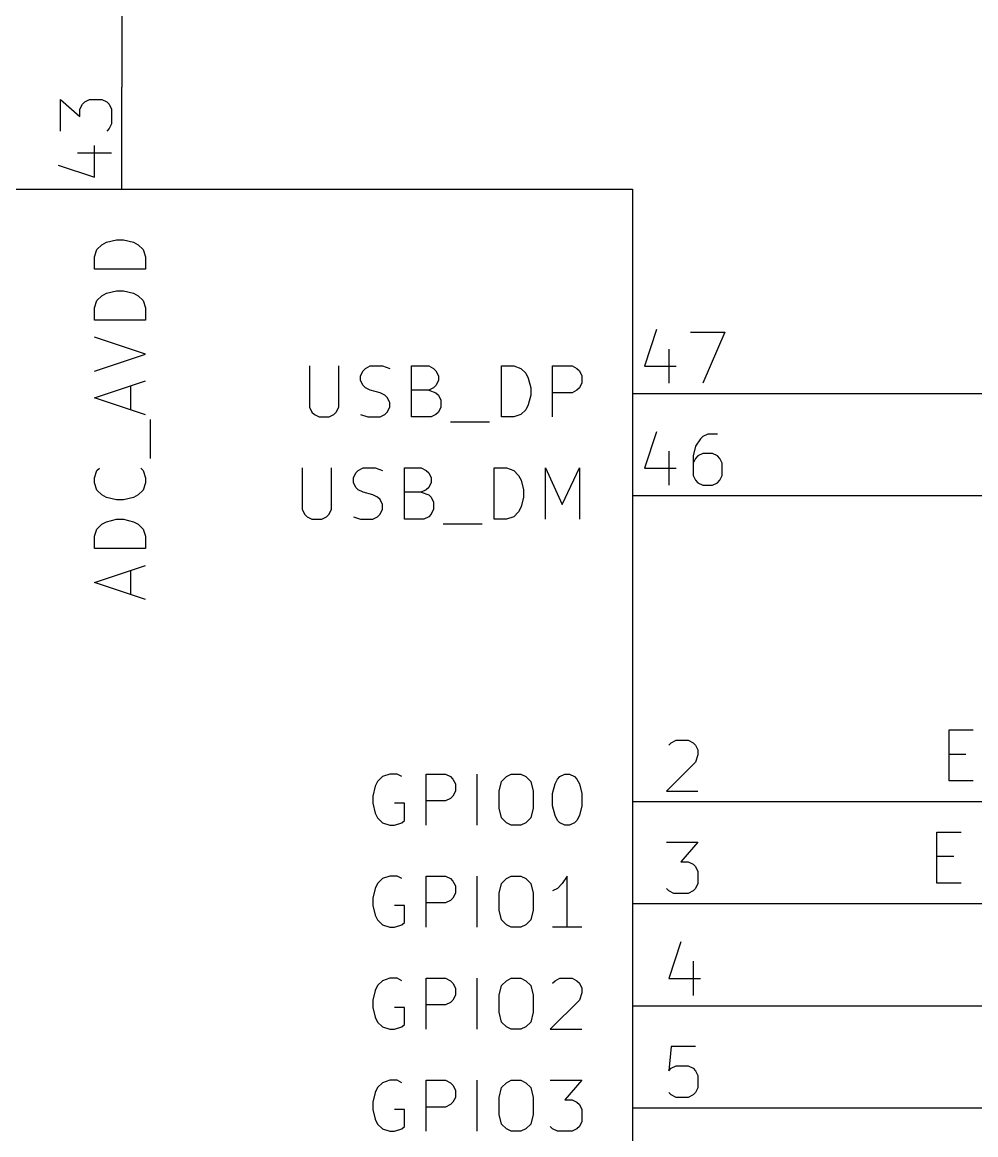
# Model space of a CAD drawing. Extents: x 0.4 to 11.3, y -7.9 to -0.4.
# Drawn here: x 8.302 to 9.236, y -3.126 to -2.036 of the extents above; entities that cross this region are included whole.
import ezdxf

# ---------------------------------------------------------------- set-up
doc = ezdxf.new("R2010")
doc.units = 0
doc.header["$MEASUREMENT"] = 0
for name, color, linetype in [('CYAN2', 4, 'CONTINUOUS'), ('GRAY1', 251, 'CONTINUOUS'), ('GREEN3', 91, 'CONTINUOUS'), ('LYELLOW', 51, 'CONTINUOUS'), ('RED2', 1, 'CONTINUOUS'), ('RED3', 11, 'CONTINUOUS')]:
    doc.layers.add(name, color=color, linetype=linetype)

msp = doc.modelspace()

# ---------------------------------------------------------------- linework, layer by layer
at = {"layer": 'CYAN2', "linetype": 'CONTINUOUS'}
for p, q in [((8.3755, -2.259), (8.3803, -2.2543)), ((8.3755, -2.259), (8.3803, -2.2543)), ((8.3803, -2.2543), (8.385, -2.2519)), ((8.3803, -2.2543), (8.385, -2.2519)), ((8.385, -2.2519), (8.3946, -2.2495)), ((8.385, -2.2519), (8.3946, -2.2495)), ((8.3946, -2.2495), (8.4017, -2.2495)), ((8.3946, -2.2495), (8.4017, -2.2495)), ((8.4017, -2.2495), (8.4112, -2.2519)), ((8.4017, -2.2495), (8.4112, -2.2519)), ((8.4112, -2.2519), (8.416, -2.2543)), ((8.4112, -2.2519), (8.416, -2.2543)), ((8.416, -2.2543), (8.4208, -2.259)), ((8.416, -2.2543), (8.4208, -2.259)), ((8.3731, -2.2662), (8.3755, -2.259)), ((8.3731, -2.2662), (8.3755, -2.259)), ((8.3731, -2.2781), (8.3731, -2.2662)), ((8.3731, -2.2781), (8.3731, -2.2662)), ((8.4208, -2.259), (8.4231, -2.2662)), ((8.4208, -2.259), (8.4231, -2.2662)), ((8.4231, -2.2662), (8.4231, -2.2781)), ((8.4231, -2.2662), (8.4231, -2.2781)), ((8.4231, -2.2781), (8.3731, -2.2781)), ((8.4231, -2.2781), (8.3731, -2.2781)), ((8.385, -2.3019), (8.3946, -2.2995)), ((8.385, -2.3019), (8.3946, -2.2995)), ((8.3946, -2.2995), (8.4017, -2.2995)), ((8.3946, -2.2995), (8.4017, -2.2995)), ((8.4017, -2.2995), (8.4112, -2.3019)), ((8.4017, -2.2995), (8.4112, -2.3019)), ((8.3731, -2.3162), (8.3755, -2.309)), ((8.3731, -2.3162), (8.3755, -2.309)), ((8.3755, -2.309), (8.3803, -2.3043)), ((8.3755, -2.309), (8.3803, -2.3043)), ((8.3803, -2.3043), (8.385, -2.3019)), ((8.3803, -2.3043), (8.385, -2.3019)), ((8.4112, -2.3019), (8.416, -2.3043)), ((8.4112, -2.3019), (8.416, -2.3043)), ((8.416, -2.3043), (8.4208, -2.309)), ((8.416, -2.3043), (8.4208, -2.309)), ((8.4208, -2.309), (8.4231, -2.3162)), ((8.4208, -2.309), (8.4231, -2.3162)), ((8.3731, -2.3281), (8.3731, -2.3162)), ((8.3731, -2.3281), (8.3731, -2.3162)), ((8.4231, -2.3162), (8.4231, -2.3281)), ((8.4231, -2.3162), (8.4231, -2.3281)), ((8.4231, -2.3281), (8.3731, -2.3281)), ((8.4231, -2.3281), (8.3731, -2.3281)), ((8.4231, -2.3614), (8.3731, -2.3448)), ((8.4231, -2.3614), (8.3731, -2.3448)), ((8.3731, -2.3781), (8.4231, -2.3614)), ((8.3731, -2.3781), (8.4231, -2.3614)), ((8.5838, -2.3731), (8.5838, -2.4136)), ((8.5838, -2.3731), (8.5838, -2.4136)), ((8.6124, -2.4136), (8.6124, -2.3731)), ((8.6124, -2.4136), (8.6124, -2.3731)), ((8.6362, -2.3779), (8.6386, -2.3755)), ((8.6362, -2.3779), (8.6386, -2.3755)), ((8.6386, -2.3755), (8.6433, -2.3731)), ((8.6386, -2.3755), (8.6433, -2.3731)), ((8.6433, -2.3731), (8.6552, -2.3731)), ((8.6433, -2.3731), (8.6552, -2.3731)), ((8.6552, -2.3731), (8.6624, -2.3755)), ((8.6552, -2.3731), (8.6624, -2.3755)), ((8.6838, -2.4231), (8.6838, -2.3731)), ((8.6838, -2.3731), (8.7005, -2.3731)), ((8.6838, -2.4231), (8.6838, -2.3731)), ((8.6838, -2.3731), (8.7005, -2.3731)), ((8.7005, -2.3731), (8.7052, -2.3755)), ((8.7005, -2.3731), (8.7052, -2.3755)), ((8.7052, -2.3755), (8.7076, -2.3779)), ((8.7052, -2.3755), (8.7076, -2.3779)), ((8.7719, -2.4231), (8.7719, -2.3731)), ((8.7719, -2.3731), (8.7838, -2.3731)), ((8.7719, -2.4231), (8.7719, -2.3731)), ((8.7719, -2.3731), (8.7838, -2.3731)), ((8.7838, -2.3731), (8.7909, -2.3755)), ((8.7838, -2.3731), (8.7909, -2.3755)), ((8.7909, -2.3755), (8.7957, -2.3803)), ((8.7909, -2.3755), (8.7957, -2.3803)), ((8.8219, -2.4231), (8.8219, -2.3731)), ((8.8219, -2.3731), (8.8409, -2.3731)), ((8.8219, -2.4231), (8.8219, -2.3731)), ((8.8219, -2.3731), (8.8409, -2.3731)), ((8.8409, -2.3731), (8.8457, -2.3755)), ((8.8409, -2.3731), (8.8457, -2.3755)), ((8.8457, -2.3755), (8.8481, -2.3779)), ((8.8457, -2.3755), (8.8481, -2.3779)), ((8.6338, -2.3827), (8.6362, -2.3779)), ((8.6338, -2.3827), (8.6362, -2.3779)), ((8.6338, -2.3874), (8.6338, -2.3827)), ((8.6338, -2.3874), (8.6338, -2.3827)), ((8.6362, -2.3922), (8.6338, -2.3874)), ((8.6362, -2.3922), (8.6338, -2.3874)), ((8.7076, -2.3779), (8.71, -2.3827)), ((8.7076, -2.3779), (8.71, -2.3827)), ((8.71, -2.3874), (8.7076, -2.3922)), ((8.71, -2.3874), (8.7076, -2.3922)), ((8.71, -2.3827), (8.71, -2.3874)), ((8.71, -2.3827), (8.71, -2.3874)), ((8.7957, -2.3803), (8.7981, -2.385)), ((8.7957, -2.3803), (8.7981, -2.385)), ((8.7981, -2.385), (8.8005, -2.3946)), ((8.7981, -2.385), (8.8005, -2.3946)), ((8.8481, -2.3779), (8.8505, -2.3827)), ((8.8481, -2.3779), (8.8505, -2.3827)), ((8.8505, -2.3827), (8.8505, -2.3898)), ((8.8505, -2.3827), (8.8505, -2.3898)), ((8.3731, -2.4043), (8.4231, -2.3876)), ((8.3731, -2.4043), (8.4231, -2.3876)), ((8.4088, -2.4162), (8.4088, -2.3924)), ((8.4088, -2.4162), (8.4088, -2.3924)), ((8.6386, -2.3946), (8.6362, -2.3922)), ((8.6386, -2.3946), (8.6362, -2.3922)), ((8.6433, -2.3969), (8.6386, -2.3946)), ((8.6433, -2.3969), (8.6386, -2.3946)), ((8.6529, -2.3993), (8.6433, -2.3969)), ((8.6529, -2.3993), (8.6433, -2.3969)), ((8.7005, -2.3969), (8.6838, -2.3969)), ((8.7005, -2.3969), (8.6838, -2.3969)), ((8.7052, -2.3946), (8.7005, -2.3969)), ((8.7052, -2.3946), (8.7005, -2.3969)), ((8.7005, -2.3969), (8.7076, -2.3993)), ((8.7005, -2.3969), (8.7076, -2.3993)), ((8.7076, -2.3922), (8.7052, -2.3946)), ((8.7076, -2.3922), (8.7052, -2.3946)), ((8.8005, -2.3946), (8.8005, -2.4017)), ((8.8005, -2.3946), (8.8005, -2.4017)), ((8.8457, -2.3969), (8.8409, -2.3993)), ((8.8457, -2.3969), (8.8409, -2.3993)), ((8.8481, -2.3946), (8.8457, -2.3969)), ((8.8481, -2.3946), (8.8457, -2.3969)), ((8.8505, -2.3898), (8.8481, -2.3946)), ((8.8505, -2.3898), (8.8481, -2.3946)), ((8.4231, -2.421), (8.3731, -2.4043)), ((8.4231, -2.421), (8.3731, -2.4043)), ((8.6576, -2.4017), (8.6529, -2.3993)), ((8.6576, -2.4017), (8.6529, -2.3993)), ((8.66, -2.4041), (8.6576, -2.4017)), ((8.66, -2.4041), (8.6576, -2.4017)), ((8.6624, -2.4088), (8.66, -2.4041)), ((8.6624, -2.4088), (8.66, -2.4041)), ((8.6624, -2.4136), (8.6624, -2.4088)), ((8.6624, -2.4136), (8.6624, -2.4088)), ((8.7076, -2.3993), (8.71, -2.4017)), ((8.7076, -2.3993), (8.71, -2.4017)), ((8.71, -2.4017), (8.7124, -2.4065)), ((8.71, -2.4017), (8.7124, -2.4065)), ((8.7124, -2.4065), (8.7124, -2.4136)), ((8.7124, -2.4065), (8.7124, -2.4136)), ((8.8005, -2.4017), (8.7981, -2.4112)), ((8.8005, -2.4017), (8.7981, -2.4112)), ((8.8409, -2.3993), (8.8219, -2.3993)), ((8.8409, -2.3993), (8.8219, -2.3993)), ((8.5838, -2.4136), (8.5862, -2.4184)), ((8.5838, -2.4136), (8.5862, -2.4184)), ((8.5862, -2.4184), (8.5886, -2.4208)), ((8.5862, -2.4184), (8.5886, -2.4208)), ((8.6076, -2.4208), (8.61, -2.4184)), ((8.6076, -2.4208), (8.61, -2.4184)), ((8.61, -2.4184), (8.6124, -2.4136)), ((8.61, -2.4184), (8.6124, -2.4136)), ((8.6576, -2.4208), (8.66, -2.4184)), ((8.6576, -2.4208), (8.66, -2.4184)), ((8.66, -2.4184), (8.6624, -2.4136)), ((8.66, -2.4184), (8.6624, -2.4136)), ((8.71, -2.4184), (8.7076, -2.4208)), ((8.71, -2.4184), (8.7076, -2.4208)), ((8.7124, -2.4136), (8.71, -2.4184)), ((8.7124, -2.4136), (8.71, -2.4184)), ((8.7957, -2.416), (8.7909, -2.4208)), ((8.7957, -2.416), (8.7909, -2.4208)), ((8.7981, -2.4112), (8.7957, -2.416)), ((8.7981, -2.4112), (8.7957, -2.416)), ((8.4279, -2.4638), (8.4279, -2.4257)), ((8.4279, -2.4638), (8.4279, -2.4257)), ((8.5886, -2.4208), (8.5933, -2.4231)), ((8.5886, -2.4208), (8.5933, -2.4231)), ((8.5933, -2.4231), (8.6029, -2.4231)), ((8.5933, -2.4231), (8.6029, -2.4231)), ((8.6029, -2.4231), (8.6076, -2.4208)), ((8.6029, -2.4231), (8.6076, -2.4208)), ((8.6338, -2.4208), (8.641, -2.4231)), ((8.6338, -2.4208), (8.641, -2.4231)), ((8.641, -2.4231), (8.6529, -2.4231)), ((8.641, -2.4231), (8.6529, -2.4231)), ((8.6529, -2.4231), (8.6576, -2.4208)), ((8.6529, -2.4231), (8.6576, -2.4208)), ((8.7029, -2.4231), (8.6838, -2.4231)), ((8.7029, -2.4231), (8.6838, -2.4231)), ((8.7076, -2.4208), (8.7029, -2.4231)), ((8.7076, -2.4208), (8.7029, -2.4231)), ((8.7219, -2.4279), (8.76, -2.4279)), ((8.7219, -2.4279), (8.76, -2.4279)), ((8.7838, -2.4231), (8.7719, -2.4231)), ((8.7838, -2.4231), (8.7719, -2.4231)), ((8.7909, -2.4208), (8.7838, -2.4231)), ((8.7909, -2.4208), (8.7838, -2.4231)), ((8.3755, -2.4757), (8.3779, -2.4733)), ((8.3755, -2.4757), (8.3779, -2.4733)), ((8.4184, -2.4733), (8.4208, -2.4757)), ((8.4184, -2.4733), (8.4208, -2.4757)), ((8.5767, -2.4731), (8.5767, -2.5136)), ((8.5767, -2.4731), (8.5767, -2.5136)), ((8.6052, -2.5136), (8.6052, -2.4731)), ((8.6052, -2.5136), (8.6052, -2.4731)), ((8.6314, -2.4755), (8.6362, -2.4731)), ((8.6314, -2.4755), (8.6362, -2.4731)), ((8.6362, -2.4731), (8.6481, -2.4731)), ((8.6362, -2.4731), (8.6481, -2.4731)), ((8.6481, -2.4731), (8.6552, -2.4755)), ((8.6481, -2.4731), (8.6552, -2.4755)), ((8.6767, -2.5231), (8.6767, -2.4731)), ((8.6767, -2.4731), (8.6933, -2.4731)), ((8.6767, -2.5231), (8.6767, -2.4731)), ((8.6767, -2.4731), (8.6933, -2.4731)), ((8.6933, -2.4731), (8.6981, -2.4755)), ((8.6933, -2.4731), (8.6981, -2.4755)), ((8.7648, -2.5231), (8.7648, -2.4731)), ((8.7648, -2.4731), (8.7767, -2.4731)), ((8.7648, -2.5231), (8.7648, -2.4731)), ((8.7648, -2.4731), (8.7767, -2.4731)), ((8.7767, -2.4731), (8.7838, -2.4755)), ((8.7767, -2.4731), (8.7838, -2.4755)), ((8.8148, -2.5231), (8.8148, -2.4731)), ((8.8148, -2.4731), (8.8314, -2.5088)), ((8.8148, -2.5231), (8.8148, -2.4731)), ((8.8148, -2.4731), (8.8314, -2.5088)), ((8.8314, -2.5088), (8.8481, -2.4731)), ((8.8314, -2.5088), (8.8481, -2.4731)), ((8.8481, -2.4731), (8.8481, -2.5231)), ((8.8481, -2.4731), (8.8481, -2.5231)), ((8.3731, -2.4829), (8.3755, -2.4757)), ((8.3731, -2.4829), (8.3755, -2.4757)), ((8.3731, -2.4876), (8.3731, -2.4829)), ((8.3731, -2.4876), (8.3731, -2.4829)), ((8.4208, -2.4757), (8.4231, -2.4829)), ((8.4208, -2.4757), (8.4231, -2.4829)), ((8.4231, -2.4829), (8.4231, -2.4876)), ((8.4231, -2.4829), (8.4231, -2.4876)), ((8.6267, -2.4827), (8.629, -2.4779)), ((8.6267, -2.4827), (8.629, -2.4779)), ((8.6267, -2.4874), (8.6267, -2.4827)), ((8.6267, -2.4874), (8.6267, -2.4827)), ((8.629, -2.4779), (8.6314, -2.4755)), ((8.629, -2.4779), (8.6314, -2.4755)), ((8.6981, -2.4755), (8.7005, -2.4779)), ((8.6981, -2.4755), (8.7005, -2.4779)), ((8.7005, -2.4779), (8.7029, -2.4827)), ((8.7005, -2.4779), (8.7029, -2.4827)), ((8.7029, -2.4827), (8.7029, -2.4874)), ((8.7029, -2.4827), (8.7029, -2.4874)), ((8.7838, -2.4755), (8.7886, -2.4803)), ((8.7838, -2.4755), (8.7886, -2.4803)), ((8.7886, -2.4803), (8.791, -2.485)), ((8.7886, -2.4803), (8.791, -2.485)), ((8.791, -2.485), (8.7933, -2.4946)), ((8.791, -2.485), (8.7933, -2.4946)), ((8.3755, -2.4948), (8.3731, -2.4876)), ((8.3755, -2.4948), (8.3731, -2.4876)), ((8.3803, -2.4995), (8.3755, -2.4948)), ((8.3803, -2.4995), (8.3755, -2.4948)), ((8.4208, -2.4948), (8.416, -2.4995)), ((8.4208, -2.4948), (8.416, -2.4995)), ((8.4231, -2.4876), (8.4208, -2.4948)), ((8.4231, -2.4876), (8.4208, -2.4948)), ((8.629, -2.4922), (8.6267, -2.4874)), ((8.629, -2.4922), (8.6267, -2.4874)), ((8.6314, -2.4946), (8.629, -2.4922)), ((8.6314, -2.4946), (8.629, -2.4922)), ((8.6362, -2.4969), (8.6314, -2.4946)), ((8.6362, -2.4969), (8.6314, -2.4946)), ((8.6981, -2.4946), (8.6933, -2.4969)), ((8.6981, -2.4946), (8.6933, -2.4969)), ((8.7005, -2.4922), (8.6981, -2.4946)), ((8.7005, -2.4922), (8.6981, -2.4946)), ((8.7029, -2.4874), (8.7005, -2.4922)), ((8.7029, -2.4874), (8.7005, -2.4922)), ((8.7933, -2.4946), (8.7933, -2.5017)), ((8.7933, -2.4946), (8.7933, -2.5017)), ((8.385, -2.5019), (8.3803, -2.4995)), ((8.385, -2.5019), (8.3803, -2.4995)), ((8.3946, -2.5043), (8.385, -2.5019)), ((8.3946, -2.5043), (8.385, -2.5019)), ((8.4017, -2.5043), (8.3946, -2.5043)), ((8.4017, -2.5043), (8.3946, -2.5043)), ((8.4112, -2.5019), (8.4017, -2.5043)), ((8.4112, -2.5019), (8.4017, -2.5043)), ((8.416, -2.4995), (8.4112, -2.5019)), ((8.416, -2.4995), (8.4112, -2.5019)), ((8.6457, -2.4993), (8.6362, -2.4969)), ((8.6457, -2.4993), (8.6362, -2.4969)), ((8.6505, -2.5017), (8.6457, -2.4993)), ((8.6505, -2.5017), (8.6457, -2.4993)), ((8.6529, -2.5041), (8.6505, -2.5017)), ((8.6529, -2.5041), (8.6505, -2.5017)), ((8.6552, -2.5088), (8.6529, -2.5041)), ((8.6552, -2.5088), (8.6529, -2.5041)), ((8.6933, -2.4969), (8.6767, -2.4969)), ((8.6933, -2.4969), (8.6767, -2.4969)), ((8.6933, -2.4969), (8.7005, -2.4993)), ((8.6933, -2.4969), (8.7005, -2.4993)), ((8.7005, -2.4993), (8.7029, -2.5017)), ((8.7005, -2.4993), (8.7029, -2.5017)), ((8.7029, -2.5017), (8.7052, -2.5065)), ((8.7029, -2.5017), (8.7052, -2.5065)), ((8.7052, -2.5065), (8.7052, -2.5136)), ((8.7052, -2.5065), (8.7052, -2.5136)), ((8.7933, -2.5017), (8.791, -2.5112)), ((8.7933, -2.5017), (8.791, -2.5112)), ((8.5767, -2.5136), (8.579, -2.5184)), ((8.5767, -2.5136), (8.579, -2.5184)), ((8.6029, -2.5184), (8.6052, -2.5136)), ((8.6029, -2.5184), (8.6052, -2.5136)), ((8.6529, -2.5184), (8.6552, -2.5136)), ((8.6529, -2.5184), (8.6552, -2.5136)), ((8.6552, -2.5136), (8.6552, -2.5088)), ((8.6552, -2.5136), (8.6552, -2.5088)), ((8.7052, -2.5136), (8.7029, -2.5184)), ((8.7052, -2.5136), (8.7029, -2.5184)), ((8.7886, -2.516), (8.7838, -2.5208)), ((8.7886, -2.516), (8.7838, -2.5208)), ((8.791, -2.5112), (8.7886, -2.516)), ((8.791, -2.5112), (8.7886, -2.516)), ((8.3755, -2.5329), (8.3803, -2.5281)), ((8.3755, -2.5329), (8.3803, -2.5281)), ((8.3803, -2.5281), (8.385, -2.5257)), ((8.3803, -2.5281), (8.385, -2.5257)), ((8.385, -2.5257), (8.3946, -2.5233)), ((8.385, -2.5257), (8.3946, -2.5233)), ((8.3946, -2.5233), (8.4017, -2.5233)), ((8.3946, -2.5233), (8.4017, -2.5233)), ((8.4017, -2.5233), (8.4112, -2.5257)), ((8.4017, -2.5233), (8.4112, -2.5257)), ((8.4112, -2.5257), (8.416, -2.5281)), ((8.4112, -2.5257), (8.416, -2.5281)), ((8.416, -2.5281), (8.4208, -2.5329)), ((8.416, -2.5281), (8.4208, -2.5329)), ((8.579, -2.5184), (8.5814, -2.5208)), ((8.579, -2.5184), (8.5814, -2.5208)), ((8.5814, -2.5208), (8.5862, -2.5231)), ((8.5814, -2.5208), (8.5862, -2.5231)), ((8.5862, -2.5231), (8.5957, -2.5231)), ((8.5862, -2.5231), (8.5957, -2.5231)), ((8.5957, -2.5231), (8.6005, -2.5208)), ((8.5957, -2.5231), (8.6005, -2.5208)), ((8.6005, -2.5208), (8.6029, -2.5184)), ((8.6005, -2.5208), (8.6029, -2.5184)), ((8.6267, -2.5208), (8.6338, -2.5231)), ((8.6267, -2.5208), (8.6338, -2.5231)), ((8.6338, -2.5231), (8.6457, -2.5231)), ((8.6338, -2.5231), (8.6457, -2.5231)), ((8.6457, -2.5231), (8.6505, -2.5208)), ((8.6457, -2.5231), (8.6505, -2.5208)), ((8.6505, -2.5208), (8.6529, -2.5184)), ((8.6505, -2.5208), (8.6529, -2.5184)), ((8.6957, -2.5231), (8.6767, -2.5231)), ((8.6957, -2.5231), (8.6767, -2.5231)), ((8.7005, -2.5208), (8.6957, -2.5231)), ((8.7005, -2.5208), (8.6957, -2.5231)), ((8.7029, -2.5184), (8.7005, -2.5208)), ((8.7029, -2.5184), (8.7005, -2.5208)), ((8.7148, -2.5279), (8.7529, -2.5279)), ((8.7148, -2.5279), (8.7529, -2.5279)), ((8.7767, -2.5231), (8.7648, -2.5231)), ((8.7767, -2.5231), (8.7648, -2.5231)), ((8.7838, -2.5208), (8.7767, -2.5231)), ((8.7838, -2.5208), (8.7767, -2.5231)), ((8.3731, -2.54), (8.3755, -2.5329)), ((8.3731, -2.54), (8.3755, -2.5329)), ((8.3731, -2.5519), (8.3731, -2.54)), ((8.3731, -2.5519), (8.3731, -2.54)), ((8.4208, -2.5329), (8.4231, -2.54)), ((8.4208, -2.5329), (8.4231, -2.54)), ((8.4231, -2.54), (8.4231, -2.5519)), ((8.4231, -2.54), (8.4231, -2.5519)), ((8.4231, -2.5519), (8.3731, -2.5519)), ((8.4231, -2.5519), (8.3731, -2.5519)), ((8.3731, -2.5852), (8.4231, -2.5686)), ((8.3731, -2.5852), (8.4231, -2.5686)), ((8.4088, -2.5971), (8.4088, -2.5733)), ((8.4088, -2.5971), (8.4088, -2.5733)), ((8.4231, -2.6019), (8.3731, -2.5852)), ((8.4231, -2.6019), (8.3731, -2.5852)), ((8.6552, -2.7755), (8.6505, -2.7803)), ((8.6552, -2.7755), (8.6505, -2.7803)), ((8.6624, -2.7731), (8.6552, -2.7755)), ((8.6624, -2.7731), (8.6552, -2.7755)), ((8.6695, -2.7731), (8.6624, -2.7731)), ((8.6695, -2.7731), (8.6624, -2.7731)), ((8.6743, -2.7755), (8.6695, -2.7731)), ((8.6743, -2.7755), (8.6695, -2.7731)), ((8.6981, -2.8231), (8.6981, -2.7731)), ((8.6981, -2.7731), (8.7171, -2.7731)), ((8.6981, -2.8231), (8.6981, -2.7731)), ((8.6981, -2.7731), (8.7171, -2.7731)), ((8.7171, -2.7731), (8.7219, -2.7755)), ((8.7171, -2.7731), (8.7219, -2.7755)), ((8.7219, -2.7755), (8.7243, -2.7779)), ((8.7219, -2.7755), (8.7243, -2.7779)), ((8.7243, -2.7779), (8.7267, -2.7827)), ((8.7243, -2.7779), (8.7267, -2.7827)), ((8.7481, -2.8231), (8.7481, -2.7731)), ((8.7481, -2.8231), (8.7481, -2.7731)), ((8.7719, -2.7803), (8.7767, -2.7755)), ((8.7719, -2.7803), (8.7767, -2.7755)), ((8.7767, -2.7755), (8.7814, -2.7731)), ((8.7767, -2.7755), (8.7814, -2.7731)), ((8.7814, -2.7731), (8.7909, -2.7731)), ((8.7814, -2.7731), (8.7909, -2.7731)), ((8.7909, -2.7731), (8.7957, -2.7755)), ((8.7909, -2.7731), (8.7957, -2.7755)), ((8.7957, -2.7755), (8.8005, -2.7803)), ((8.7957, -2.7755), (8.8005, -2.7803)), ((8.8243, -2.7827), (8.8267, -2.7779)), ((8.8243, -2.7827), (8.8267, -2.7779)), ((8.8267, -2.7779), (8.829, -2.7755)), ((8.8267, -2.7779), (8.829, -2.7755)), ((8.829, -2.7755), (8.8338, -2.7731)), ((8.829, -2.7755), (8.8338, -2.7731)), ((8.8338, -2.7731), (8.8386, -2.7731)), ((8.8338, -2.7731), (8.8386, -2.7731)), ((8.8386, -2.7731), (8.8433, -2.7755)), ((8.8386, -2.7731), (8.8433, -2.7755)), ((8.8433, -2.7755), (8.8457, -2.7779)), ((8.8433, -2.7755), (8.8457, -2.7779)), ((8.8457, -2.7779), (8.8481, -2.7827)), ((8.8457, -2.7779), (8.8481, -2.7827)), ((8.6481, -2.785), (8.6457, -2.7946)), ((8.6481, -2.785), (8.6457, -2.7946)), ((8.6505, -2.7803), (8.6481, -2.785)), ((8.6505, -2.7803), (8.6481, -2.785)), ((8.7267, -2.7898), (8.7243, -2.7946)), ((8.7267, -2.7898), (8.7243, -2.7946)), ((8.7267, -2.7827), (8.7267, -2.7898)), ((8.7267, -2.7827), (8.7267, -2.7898)), ((8.7695, -2.7898), (8.7719, -2.7803)), ((8.7695, -2.7898), (8.7719, -2.7803)), ((8.7695, -2.8065), (8.7695, -2.7898)), ((8.7695, -2.8065), (8.7695, -2.7898)), ((8.8005, -2.7803), (8.8029, -2.7898)), ((8.8005, -2.7803), (8.8029, -2.7898)), ((8.8029, -2.7898), (8.8029, -2.8065)), ((8.8029, -2.7898), (8.8029, -2.8065)), ((8.8219, -2.7922), (8.8243, -2.7827)), ((8.8219, -2.7922), (8.8243, -2.7827)), ((8.8481, -2.7827), (8.8505, -2.7922)), ((8.8481, -2.7827), (8.8505, -2.7922)), ((8.6457, -2.7946), (8.6457, -2.8017)), ((8.6457, -2.7946), (8.6457, -2.8017)), ((8.6457, -2.8017), (8.6481, -2.8112)), ((8.6457, -2.8017), (8.6481, -2.8112)), ((8.6767, -2.8017), (8.6671, -2.8017)), ((8.6767, -2.8017), (8.6671, -2.8017)), ((8.6767, -2.8184), (8.6767, -2.8017)), ((8.6767, -2.8184), (8.6767, -2.8017)), ((8.7171, -2.7993), (8.6981, -2.7993)), ((8.7171, -2.7993), (8.6981, -2.7993)), ((8.7219, -2.7969), (8.7171, -2.7993)), ((8.7219, -2.7969), (8.7171, -2.7993)), ((8.7243, -2.7946), (8.7219, -2.7969)), ((8.7243, -2.7946), (8.7219, -2.7969)), ((8.8219, -2.8041), (8.8219, -2.7922)), ((8.8219, -2.8041), (8.8219, -2.7922)), ((8.8505, -2.7922), (8.8505, -2.8041)), ((8.8505, -2.7922), (8.8505, -2.8041)), ((8.6481, -2.8112), (8.6505, -2.816)), ((8.6481, -2.8112), (8.6505, -2.816)), ((8.7719, -2.816), (8.7695, -2.8065)), ((8.7719, -2.816), (8.7695, -2.8065)), ((8.8029, -2.8065), (8.8005, -2.816)), ((8.8029, -2.8065), (8.8005, -2.816)), ((8.8243, -2.8136), (8.8219, -2.8041)), ((8.8243, -2.8136), (8.8219, -2.8041)), ((8.8505, -2.8041), (8.8481, -2.8136)), ((8.8505, -2.8041), (8.8481, -2.8136)), ((8.6505, -2.816), (8.6552, -2.8208)), ((8.6505, -2.816), (8.6552, -2.8208)), ((8.6552, -2.8208), (8.6624, -2.8231)), ((8.6552, -2.8208), (8.6624, -2.8231)), ((8.6624, -2.8231), (8.6671, -2.8231)), ((8.6624, -2.8231), (8.6671, -2.8231)), ((8.6671, -2.8231), (8.6743, -2.8208)), ((8.6671, -2.8231), (8.6743, -2.8208)), ((8.6743, -2.8208), (8.6767, -2.8184)), ((8.6743, -2.8208), (8.6767, -2.8184)), ((8.7767, -2.8208), (8.7719, -2.816)), ((8.7767, -2.8208), (8.7719, -2.816)), ((8.7814, -2.8231), (8.7767, -2.8208)), ((8.7814, -2.8231), (8.7767, -2.8208)), ((8.7909, -2.8231), (8.7814, -2.8231)), ((8.7909, -2.8231), (8.7814, -2.8231)), ((8.7957, -2.8208), (8.7909, -2.8231)), ((8.7957, -2.8208), (8.7909, -2.8231)), ((8.8005, -2.816), (8.7957, -2.8208)), ((8.8005, -2.816), (8.7957, -2.8208)), ((8.8267, -2.8184), (8.8243, -2.8136)), ((8.8267, -2.8184), (8.8243, -2.8136)), ((8.829, -2.8208), (8.8267, -2.8184)), ((8.829, -2.8208), (8.8267, -2.8184)), ((8.8338, -2.8231), (8.829, -2.8208)), ((8.8338, -2.8231), (8.829, -2.8208)), ((8.8386, -2.8231), (8.8338, -2.8231)), ((8.8386, -2.8231), (8.8338, -2.8231)), ((8.8433, -2.8208), (8.8386, -2.8231)), ((8.8433, -2.8208), (8.8386, -2.8231)), ((8.8457, -2.8184), (8.8433, -2.8208)), ((8.8457, -2.8184), (8.8433, -2.8208)), ((8.8481, -2.8136), (8.8457, -2.8184)), ((8.8481, -2.8136), (8.8457, -2.8184)), ((8.6552, -2.8755), (8.6505, -2.8803)), ((8.6552, -2.8755), (8.6505, -2.8803)), ((8.6624, -2.8731), (8.6552, -2.8755)), ((8.6624, -2.8731), (8.6552, -2.8755)), ((8.6695, -2.8731), (8.6624, -2.8731)), ((8.6695, -2.8731), (8.6624, -2.8731)), ((8.6743, -2.8755), (8.6695, -2.8731)), ((8.6743, -2.8755), (8.6695, -2.8731)), ((8.6981, -2.9231), (8.6981, -2.8731)), ((8.6981, -2.8731), (8.7171, -2.8731)), ((8.6981, -2.9231), (8.6981, -2.8731)), ((8.6981, -2.8731), (8.7171, -2.8731)), ((8.7171, -2.8731), (8.7219, -2.8755)), ((8.7171, -2.8731), (8.7219, -2.8755)), ((8.7219, -2.8755), (8.7243, -2.8779)), ((8.7219, -2.8755), (8.7243, -2.8779)), ((8.7243, -2.8779), (8.7267, -2.8827)), ((8.7243, -2.8779), (8.7267, -2.8827)), ((8.7481, -2.9231), (8.7481, -2.8731)), ((8.7481, -2.9231), (8.7481, -2.8731)), ((8.7719, -2.8803), (8.7767, -2.8755)), ((8.7719, -2.8803), (8.7767, -2.8755)), ((8.7767, -2.8755), (8.7814, -2.8731)), ((8.7767, -2.8755), (8.7814, -2.8731)), ((8.7814, -2.8731), (8.7909, -2.8731)), ((8.7814, -2.8731), (8.7909, -2.8731)), ((8.7909, -2.8731), (8.7957, -2.8755)), ((8.7909, -2.8731), (8.7957, -2.8755)), ((8.7957, -2.8755), (8.8005, -2.8803)), ((8.7957, -2.8755), (8.8005, -2.8803)), ((8.8362, -2.8731), (8.8314, -2.8803)), ((8.8362, -2.8731), (8.8314, -2.8803)), ((8.8362, -2.9231), (8.8362, -2.8731)), ((8.8362, -2.9231), (8.8362, -2.8731)), ((8.6481, -2.885), (8.6457, -2.8946)), ((8.6481, -2.885), (8.6457, -2.8946)), ((8.6505, -2.8803), (8.6481, -2.885)), ((8.6505, -2.8803), (8.6481, -2.885)), ((8.7267, -2.8827), (8.7267, -2.8898)), ((8.7267, -2.8827), (8.7267, -2.8898)), ((8.7695, -2.8898), (8.7719, -2.8803)), ((8.7695, -2.8898), (8.7719, -2.8803)), ((8.8005, -2.8803), (8.8029, -2.8898)), ((8.8005, -2.8803), (8.8029, -2.8898)), ((8.8267, -2.885), (8.8219, -2.8874)), ((8.8267, -2.885), (8.8219, -2.8874)), ((8.8314, -2.8803), (8.8267, -2.885)), ((8.8314, -2.8803), (8.8267, -2.885)), ((8.6457, -2.8946), (8.6457, -2.9017)), ((8.6457, -2.8946), (8.6457, -2.9017)), ((8.7171, -2.8993), (8.6981, -2.8993)), ((8.7171, -2.8993), (8.6981, -2.8993)), ((8.7219, -2.8969), (8.7171, -2.8993)), ((8.7219, -2.8969), (8.7171, -2.8993)), ((8.7243, -2.8946), (8.7219, -2.8969)), ((8.7243, -2.8946), (8.7219, -2.8969)), ((8.7267, -2.8898), (8.7243, -2.8946)), ((8.7267, -2.8898), (8.7243, -2.8946)), ((8.7695, -2.9065), (8.7695, -2.8898)), ((8.7695, -2.9065), (8.7695, -2.8898)), ((8.8029, -2.8898), (8.8029, -2.9065)), ((8.8029, -2.8898), (8.8029, -2.9065)), ((8.6457, -2.9017), (8.6481, -2.9112)), ((8.6457, -2.9017), (8.6481, -2.9112)), ((8.6767, -2.9017), (8.6671, -2.9017)), ((8.6767, -2.9017), (8.6671, -2.9017)), ((8.6767, -2.9184), (8.6767, -2.9017)), ((8.6767, -2.9184), (8.6767, -2.9017)), ((8.7719, -2.916), (8.7695, -2.9065)), ((8.7719, -2.916), (8.7695, -2.9065)), ((8.8029, -2.9065), (8.8005, -2.916)), ((8.8029, -2.9065), (8.8005, -2.916)), ((8.6481, -2.9112), (8.6505, -2.916)), ((8.6481, -2.9112), (8.6505, -2.916)), ((8.6505, -2.916), (8.6552, -2.9208)), ((8.6505, -2.916), (8.6552, -2.9208)), ((8.6552, -2.9208), (8.6624, -2.9231)), ((8.6552, -2.9208), (8.6624, -2.9231)), ((8.6671, -2.9231), (8.6743, -2.9208)), ((8.6671, -2.9231), (8.6743, -2.9208)), ((8.6743, -2.9208), (8.6767, -2.9184)), ((8.6743, -2.9208), (8.6767, -2.9184)), ((8.7767, -2.9208), (8.7719, -2.916)), ((8.7767, -2.9208), (8.7719, -2.916)), ((8.7814, -2.9231), (8.7767, -2.9208)), ((8.7814, -2.9231), (8.7767, -2.9208)), ((8.7957, -2.9208), (8.7909, -2.9231)), ((8.7957, -2.9208), (8.7909, -2.9231)), ((8.8005, -2.916), (8.7957, -2.9208)), ((8.8005, -2.916), (8.7957, -2.9208)), ((8.6624, -2.9231), (8.6671, -2.9231)), ((8.6624, -2.9231), (8.6671, -2.9231)), ((8.7909, -2.9231), (8.7814, -2.9231)), ((8.7909, -2.9231), (8.7814, -2.9231)), ((8.8505, -2.9231), (8.8219, -2.9231)), ((8.8505, -2.9231), (8.8219, -2.9231)), ((8.6552, -2.9755), (8.6505, -2.9803)), ((8.6552, -2.9755), (8.6505, -2.9803)), ((8.6624, -2.9731), (8.6552, -2.9755)), ((8.6624, -2.9731), (8.6552, -2.9755)), ((8.6695, -2.9731), (8.6624, -2.9731)), ((8.6695, -2.9731), (8.6624, -2.9731)), ((8.6743, -2.9755), (8.6695, -2.9731)), ((8.6743, -2.9755), (8.6695, -2.9731)), ((8.6981, -3.0231), (8.6981, -2.9731)), ((8.6981, -2.9731), (8.7171, -2.9731)), ((8.6981, -3.0231), (8.6981, -2.9731)), ((8.6981, -2.9731), (8.7171, -2.9731)), ((8.7171, -2.9731), (8.7219, -2.9755)), ((8.7171, -2.9731), (8.7219, -2.9755)), ((8.7219, -2.9755), (8.7243, -2.9779)), ((8.7219, -2.9755), (8.7243, -2.9779)), ((8.7481, -3.0231), (8.7481, -2.9731)), ((8.7481, -3.0231), (8.7481, -2.9731)), ((8.7719, -2.9803), (8.7767, -2.9755)), ((8.7719, -2.9803), (8.7767, -2.9755)), ((8.7767, -2.9755), (8.7814, -2.9731)), ((8.7767, -2.9755), (8.7814, -2.9731)), ((8.7814, -2.9731), (8.7909, -2.9731)), ((8.7814, -2.9731), (8.7909, -2.9731)), ((8.7909, -2.9731), (8.7957, -2.9755)), ((8.7909, -2.9731), (8.7957, -2.9755)), ((8.7957, -2.9755), (8.8005, -2.9803)), ((8.7957, -2.9755), (8.8005, -2.9803)), ((8.8219, -2.9779), (8.8243, -2.9755)), ((8.8219, -2.9779), (8.8243, -2.9755)), ((8.8243, -2.9755), (8.829, -2.9731)), ((8.8243, -2.9755), (8.829, -2.9731)), ((8.829, -2.9731), (8.841, -2.9731)), ((8.829, -2.9731), (8.841, -2.9731)), ((8.841, -2.9731), (8.8457, -2.9755)), ((8.841, -2.9731), (8.8457, -2.9755)), ((8.8457, -2.9755), (8.8481, -2.9779)), ((8.8457, -2.9755), (8.8481, -2.9779)), ((8.6481, -2.985), (8.6457, -2.9946)), ((8.6481, -2.985), (8.6457, -2.9946)), ((8.6505, -2.9803), (8.6481, -2.985)), ((8.6505, -2.9803), (8.6481, -2.985)), ((8.7243, -2.9779), (8.7267, -2.9827)), ((8.7243, -2.9779), (8.7267, -2.9827)), ((8.7267, -2.9827), (8.7267, -2.9898)), ((8.7267, -2.9827), (8.7267, -2.9898)), ((8.7695, -2.9898), (8.7719, -2.9803)), ((8.7695, -2.9898), (8.7719, -2.9803)), ((8.8005, -2.9803), (8.8029, -2.9898)), ((8.8005, -2.9803), (8.8029, -2.9898)), ((8.8481, -2.9779), (8.8505, -2.9827)), ((8.8481, -2.9779), (8.8505, -2.9827)), ((8.8505, -2.9827), (8.8505, -2.9874)), ((8.8505, -2.9827), (8.8505, -2.9874)), ((8.6457, -2.9946), (8.6457, -3.0017)), ((8.6457, -2.9946), (8.6457, -3.0017)), ((8.7219, -2.9969), (8.7171, -2.9993)), ((8.7219, -2.9969), (8.7171, -2.9993)), ((8.7243, -2.9946), (8.7219, -2.9969)), ((8.7243, -2.9946), (8.7219, -2.9969)), ((8.7267, -2.9898), (8.7243, -2.9946)), ((8.7267, -2.9898), (8.7243, -2.9946)), ((8.7695, -3.0065), (8.7695, -2.9898)), ((8.7695, -3.0065), (8.7695, -2.9898)), ((8.8029, -2.9898), (8.8029, -3.0065)), ((8.8029, -2.9898), (8.8029, -3.0065)), ((8.8481, -2.9946), (8.8195, -3.0231)), ((8.8481, -2.9946), (8.8195, -3.0231)), ((8.8505, -2.9874), (8.8481, -2.9946)), ((8.8505, -2.9874), (8.8481, -2.9946)), ((8.6457, -3.0017), (8.6481, -3.0112)), ((8.6457, -3.0017), (8.6481, -3.0112)), ((8.6767, -3.0017), (8.6671, -3.0017)), ((8.6767, -3.0017), (8.6671, -3.0017)), ((8.6767, -3.0184), (8.6767, -3.0017)), ((8.6767, -3.0184), (8.6767, -3.0017)), ((8.7171, -2.9993), (8.6981, -2.9993)), ((8.7171, -2.9993), (8.6981, -2.9993)), ((8.7719, -3.016), (8.7695, -3.0065)), ((8.7719, -3.016), (8.7695, -3.0065)), ((8.8029, -3.0065), (8.8005, -3.016)), ((8.8029, -3.0065), (8.8005, -3.016)), ((8.6481, -3.0112), (8.6505, -3.016)), ((8.6481, -3.0112), (8.6505, -3.016)), ((8.6505, -3.016), (8.6552, -3.0208)), ((8.6505, -3.016), (8.6552, -3.0208)), ((8.6743, -3.0208), (8.6767, -3.0184)), ((8.6743, -3.0208), (8.6767, -3.0184)), ((8.7767, -3.0208), (8.7719, -3.016)), ((8.7767, -3.0208), (8.7719, -3.016)), ((8.8005, -3.016), (8.7957, -3.0208)), ((8.8005, -3.016), (8.7957, -3.0208)), ((8.6552, -3.0208), (8.6624, -3.0231)), ((8.6552, -3.0208), (8.6624, -3.0231)), ((8.6624, -3.0231), (8.6671, -3.0231)), ((8.6624, -3.0231), (8.6671, -3.0231)), ((8.6671, -3.0231), (8.6743, -3.0208)), ((8.6671, -3.0231), (8.6743, -3.0208)), ((8.7814, -3.0231), (8.7767, -3.0208)), ((8.7814, -3.0231), (8.7767, -3.0208)), ((8.7909, -3.0231), (8.7814, -3.0231)), ((8.7909, -3.0231), (8.7814, -3.0231)), ((8.7957, -3.0208), (8.7909, -3.0231)), ((8.7957, -3.0208), (8.7909, -3.0231)), ((8.8195, -3.0231), (8.8505, -3.0231)), ((8.8195, -3.0231), (8.8505, -3.0231)), ((8.6624, -3.0731), (8.6552, -3.0755)), ((8.6624, -3.0731), (8.6552, -3.0755)), ((8.6695, -3.0731), (8.6624, -3.0731)), ((8.6695, -3.0731), (8.6624, -3.0731)), ((8.6743, -3.0755), (8.6695, -3.0731)), ((8.6743, -3.0755), (8.6695, -3.0731)), ((8.6981, -3.1231), (8.6981, -3.0731)), ((8.6981, -3.0731), (8.7171, -3.0731)), ((8.6981, -3.1231), (8.6981, -3.0731)), ((8.6981, -3.0731), (8.7171, -3.0731)), ((8.7171, -3.0731), (8.7219, -3.0755)), ((8.7171, -3.0731), (8.7219, -3.0755)), ((8.7481, -3.1231), (8.7481, -3.0731)), ((8.7481, -3.1231), (8.7481, -3.0731)), ((8.7767, -3.0755), (8.7814, -3.0731)), ((8.7767, -3.0755), (8.7814, -3.0731)), ((8.7814, -3.0731), (8.7909, -3.0731)), ((8.7814, -3.0731), (8.7909, -3.0731)), ((8.7909, -3.0731), (8.7957, -3.0755)), ((8.7909, -3.0731), (8.7957, -3.0755)), ((8.8195, -3.0731), (8.8505, -3.0731)), ((8.8195, -3.0731), (8.8505, -3.0731)), ((8.8505, -3.0731), (8.8338, -3.0922)), ((8.8505, -3.0731), (8.8338, -3.0922)), ((8.6481, -3.085), (8.6457, -3.0946)), ((8.6481, -3.085), (8.6457, -3.0946)), ((8.6505, -3.0803), (8.6481, -3.085)), ((8.6505, -3.0803), (8.6481, -3.085)), ((8.6552, -3.0755), (8.6505, -3.0803)), ((8.6552, -3.0755), (8.6505, -3.0803)), ((8.7219, -3.0755), (8.7243, -3.0779)), ((8.7219, -3.0755), (8.7243, -3.0779)), ((8.7243, -3.0779), (8.7267, -3.0827)), ((8.7243, -3.0779), (8.7267, -3.0827)), ((8.7267, -3.0827), (8.7267, -3.0898)), ((8.7267, -3.0827), (8.7267, -3.0898)), ((8.7695, -3.0898), (8.7719, -3.0803)), ((8.7695, -3.0898), (8.7719, -3.0803)), ((8.7719, -3.0803), (8.7767, -3.0755)), ((8.7719, -3.0803), (8.7767, -3.0755)), ((8.7957, -3.0755), (8.8005, -3.0803)), ((8.7957, -3.0755), (8.8005, -3.0803)), ((8.8005, -3.0803), (8.8029, -3.0898)), ((8.8005, -3.0803), (8.8029, -3.0898)), ((8.6457, -3.0946), (8.6457, -3.1017)), ((8.6457, -3.0946), (8.6457, -3.1017)), ((8.7243, -3.0946), (8.7219, -3.0969)), ((8.7243, -3.0946), (8.7219, -3.0969)), ((8.7267, -3.0898), (8.7243, -3.0946)), ((8.7267, -3.0898), (8.7243, -3.0946)), ((8.7695, -3.1065), (8.7695, -3.0898)), ((8.7695, -3.1065), (8.7695, -3.0898)), ((8.8029, -3.0898), (8.8029, -3.1065)), ((8.8029, -3.0898), (8.8029, -3.1065)), ((8.8338, -3.0922), (8.841, -3.0922)), ((8.8338, -3.0922), (8.841, -3.0922)), ((8.841, -3.0922), (8.8457, -3.0946)), ((8.841, -3.0922), (8.8457, -3.0946)), ((8.8457, -3.0946), (8.8481, -3.0969)), ((8.8457, -3.0946), (8.8481, -3.0969)), ((8.6457, -3.1017), (8.6481, -3.1112)), ((8.6457, -3.1017), (8.6481, -3.1112)), ((8.6767, -3.1017), (8.6671, -3.1017)), ((8.6767, -3.1017), (8.6671, -3.1017)), ((8.6767, -3.1184), (8.6767, -3.1017)), ((8.6767, -3.1184), (8.6767, -3.1017)), ((8.7171, -3.0993), (8.6981, -3.0993)), ((8.7171, -3.0993), (8.6981, -3.0993)), ((8.7219, -3.0969), (8.7171, -3.0993)), ((8.7219, -3.0969), (8.7171, -3.0993)), ((8.7719, -3.116), (8.7695, -3.1065)), ((8.7719, -3.116), (8.7695, -3.1065)), ((8.8029, -3.1065), (8.8005, -3.116)), ((8.8029, -3.1065), (8.8005, -3.116)), ((8.8481, -3.0969), (8.8505, -3.1017)), ((8.8481, -3.0969), (8.8505, -3.1017)), ((8.8505, -3.1017), (8.8505, -3.1136)), ((8.8505, -3.1017), (8.8505, -3.1136)), ((8.6481, -3.1112), (8.6505, -3.116)), ((8.6481, -3.1112), (8.6505, -3.116)), ((8.6505, -3.116), (8.6552, -3.1208)), ((8.6505, -3.116), (8.6552, -3.1208)), ((8.7767, -3.1208), (8.7719, -3.116)), ((8.7767, -3.1208), (8.7719, -3.116)), ((8.8005, -3.116), (8.7957, -3.1208)), ((8.8005, -3.116), (8.7957, -3.1208)), ((8.8505, -3.1136), (8.8481, -3.1184)), ((8.8505, -3.1136), (8.8481, -3.1184)), ((8.6552, -3.1208), (8.6624, -3.1231)), ((8.6552, -3.1208), (8.6624, -3.1231)), ((8.6624, -3.1231), (8.6671, -3.1231)), ((8.6624, -3.1231), (8.6671, -3.1231)), ((8.6671, -3.1231), (8.6743, -3.1208)), ((8.6671, -3.1231), (8.6743, -3.1208)), ((8.6743, -3.1208), (8.6767, -3.1184)), ((8.6743, -3.1208), (8.6767, -3.1184)), ((8.7814, -3.1231), (8.7767, -3.1208)), ((8.7814, -3.1231), (8.7767, -3.1208)), ((8.7909, -3.1231), (8.7814, -3.1231)), ((8.7909, -3.1231), (8.7814, -3.1231)), ((8.7957, -3.1208), (8.7909, -3.1231)), ((8.7957, -3.1208), (8.7909, -3.1231)), ((8.8219, -3.1208), (8.8195, -3.1184)), ((8.8219, -3.1208), (8.8195, -3.1184)), ((8.8267, -3.1231), (8.8219, -3.1208)), ((8.8267, -3.1231), (8.8219, -3.1208)), ((8.841, -3.1231), (8.8267, -3.1231)), ((8.841, -3.1231), (8.8267, -3.1231)), ((8.8457, -3.1208), (8.841, -3.1231)), ((8.8457, -3.1208), (8.841, -3.1231)), ((8.8481, -3.1184), (8.8457, -3.1208)), ((8.8481, -3.1184), (8.8457, -3.1208))]:
    msp.add_line(p, q, dxfattribs=at)
at = {"layer": 'GRAY1', "linetype": 'CONTINUOUS'}
for p, q in [((9.2102, -2.7798), (9.2102, -2.7298)), ((9.2102, -2.7298), (9.234, -2.7298)), ((9.2102, -2.7536), (9.2268, -2.7536)), ((9.234, -2.7798), (9.2102, -2.7798)), ((9.1983, -2.8798), (9.1983, -2.8298)), ((9.1983, -2.8298), (9.2221, -2.8298)), ((9.1983, -2.8536), (9.2149, -2.8536)), ((9.2221, -2.8798), (9.1983, -2.8798))]:
    msp.add_line(p, q, dxfattribs=at)
at = {"layer": 'GREEN3', "linetype": 'CONTINUOUS'}
for p, q in [((8.4, -1.6), (8.4, -2.1)), ((9, -2.4), (9.25, -2.4)), ((9, -2.5), (9.5, -2.5)), ((9, -2.8), (9.65, -2.8)), ((9, -2.9), (9.65, -2.9)), ((9, -3), (9.65, -3)), ((9, -3.1), (9.65, -3.1))]:
    msp.add_line(p, q, dxfattribs=at)
at = {"layer": 'LYELLOW', "linetype": 'CONTINUOUS'}
for p, q in [((6.6, -2.2), (8.9, -2.2)), ((8.9, -2.2), (8.9, -6))]:
    msp.add_line(p, q, dxfattribs=at)
at = {"layer": 'RED2', "linetype": 'CONTINUOUS'}
for p, q in [((8.4, -2.2), (8.4, -2.1)), ((8.4, -2.2), (8.4, -2.1)), ((6.6, -2.2), (8.9, -2.2)), ((8.9, -2.2), (8.9, -6)), ((8.9, -2.4), (9, -2.4)), ((8.9, -2.4), (9, -2.4)), ((8.9, -2.5), (9, -2.5)), ((8.9, -2.5), (9, -2.5)), ((8.9, -2.8), (9, -2.8)), ((8.9, -2.8), (9, -2.8)), ((8.9, -2.9), (9, -2.9)), ((8.9, -2.9), (9, -2.9)), ((8.9, -3), (9, -3)), ((8.9, -3), (9, -3)), ((8.9, -3.1), (9, -3.1)), ((8.9, -3.1), (9, -3.1))]:
    msp.add_line(p, q, dxfattribs=at)
at = {"layer": 'RED3', "linetype": 'CONTINUOUS'}
for p, q in [((8.3399, -2.1429), (8.3399, -2.1119)), ((8.3399, -2.1119), (8.3589, -2.1286)), ((8.3399, -2.1429), (8.3399, -2.1119)), ((8.3399, -2.1119), (8.3589, -2.1286)), ((8.3613, -2.1167), (8.3637, -2.1143)), ((8.3613, -2.1167), (8.3637, -2.1143)), ((8.3637, -2.1143), (8.3684, -2.1119)), ((8.3637, -2.1143), (8.3684, -2.1119)), ((8.3684, -2.1119), (8.3804, -2.1119)), ((8.3684, -2.1119), (8.3804, -2.1119)), ((8.3804, -2.1119), (8.3851, -2.1143)), ((8.3804, -2.1119), (8.3851, -2.1143)), ((8.3851, -2.1143), (8.3875, -2.1167)), ((8.3851, -2.1143), (8.3875, -2.1167)), ((8.3589, -2.1214), (8.3613, -2.1167)), ((8.3589, -2.1214), (8.3613, -2.1167)), ((8.3589, -2.1286), (8.3589, -2.1214)), ((8.3589, -2.1286), (8.3589, -2.1214)), ((8.3875, -2.1167), (8.3899, -2.1214)), ((8.3875, -2.1167), (8.3899, -2.1214)), ((8.3899, -2.1214), (8.3899, -2.1357)), ((8.3899, -2.1214), (8.3899, -2.1357)), ((8.3899, -2.1357), (8.3875, -2.1405)), ((8.3899, -2.1357), (8.3875, -2.1405)), ((8.3875, -2.1405), (8.3851, -2.1429)), ((8.3875, -2.1405), (8.3851, -2.1429)), ((8.3732, -2.1881), (8.3732, -2.1571)), ((8.3732, -2.1881), (8.3732, -2.1571)), ((8.3565, -2.1643), (8.3899, -2.1643)), ((8.3565, -2.1643), (8.3899, -2.1643)), ((8.3375, -2.1762), (8.3732, -2.1881)), ((8.3375, -2.1762), (8.3732, -2.1881)), ((8.9238, -2.3375), (8.9119, -2.3732)), ((8.9238, -2.3375), (8.9119, -2.3732)), ((8.9571, -2.3399), (8.9905, -2.3399)), ((8.9571, -2.3399), (8.9905, -2.3399)), ((8.9905, -2.3399), (8.969, -2.3899)), ((8.9905, -2.3399), (8.969, -2.3899)), ((8.9357, -2.3565), (8.9357, -2.3899)), ((8.9357, -2.3565), (8.9357, -2.3899)), ((8.9119, -2.3732), (8.9429, -2.3732)), ((8.9119, -2.3732), (8.9429, -2.3732)), ((8.9238, -2.4375), (8.9119, -2.4732)), ((8.9238, -2.4375), (8.9119, -2.4732)), ((8.9738, -2.4399), (8.969, -2.4423)), ((8.9738, -2.4399), (8.969, -2.4423)), ((8.9833, -2.4399), (8.9738, -2.4399)), ((8.9833, -2.4399), (8.9738, -2.4399)), ((8.9619, -2.4518), (8.9595, -2.4613)), ((8.9619, -2.4518), (8.9595, -2.4613)), ((8.9667, -2.4446), (8.9619, -2.4518)), ((8.9667, -2.4446), (8.9619, -2.4518)), ((8.969, -2.4423), (8.9667, -2.4446)), ((8.969, -2.4423), (8.9667, -2.4446)), ((8.9357, -2.4565), (8.9357, -2.4899)), ((8.9357, -2.4565), (8.9357, -2.4899)), ((8.9595, -2.4613), (8.9595, -2.4804)), ((8.9595, -2.4613), (8.9595, -2.4804)), ((8.9619, -2.4637), (8.9595, -2.4684)), ((8.9619, -2.4637), (8.9595, -2.4684)), ((8.9643, -2.4613), (8.9619, -2.4637)), ((8.9643, -2.4613), (8.9619, -2.4637)), ((8.969, -2.4589), (8.9643, -2.4613)), ((8.969, -2.4589), (8.9643, -2.4613)), ((8.9786, -2.4589), (8.969, -2.4589)), ((8.9786, -2.4589), (8.969, -2.4589)), ((8.9833, -2.4613), (8.9786, -2.4589)), ((8.9833, -2.4613), (8.9786, -2.4589)), ((8.9857, -2.4637), (8.9833, -2.4613)), ((8.9857, -2.4637), (8.9833, -2.4613)), ((8.9881, -2.4684), (8.9857, -2.4637)), ((8.9881, -2.4684), (8.9857, -2.4637)), ((8.9119, -2.4732), (8.9429, -2.4732)), ((8.9119, -2.4732), (8.9429, -2.4732)), ((8.9881, -2.4804), (8.9881, -2.4684)), ((8.9881, -2.4804), (8.9881, -2.4684)), ((8.9595, -2.4804), (8.9619, -2.4851)), ((8.9595, -2.4804), (8.9619, -2.4851)), ((8.9619, -2.4851), (8.9643, -2.4875)), ((8.9619, -2.4851), (8.9643, -2.4875)), ((8.9833, -2.4875), (8.9857, -2.4851)), ((8.9833, -2.4875), (8.9857, -2.4851)), ((8.9857, -2.4851), (8.9881, -2.4804)), ((8.9857, -2.4851), (8.9881, -2.4804)), ((8.9643, -2.4875), (8.969, -2.4899)), ((8.9643, -2.4875), (8.969, -2.4899)), ((8.969, -2.4899), (8.9786, -2.4899)), ((8.969, -2.4899), (8.9786, -2.4899)), ((8.9786, -2.4899), (8.9833, -2.4875)), ((8.9786, -2.4899), (8.9833, -2.4875)), ((8.9357, -2.7446), (8.9381, -2.7423)), ((8.9357, -2.7446), (8.9381, -2.7423)), ((8.9381, -2.7423), (8.9429, -2.7399)), ((8.9381, -2.7423), (8.9429, -2.7399)), ((8.9429, -2.7399), (8.9548, -2.7399)), ((8.9429, -2.7399), (8.9548, -2.7399)), ((8.9548, -2.7399), (8.9595, -2.7423)), ((8.9548, -2.7399), (8.9595, -2.7423)), ((8.9595, -2.7423), (8.9619, -2.7446)), ((8.9595, -2.7423), (8.9619, -2.7446)), ((8.9619, -2.7446), (8.9643, -2.7494)), ((8.9619, -2.7446), (8.9643, -2.7494)), ((8.9643, -2.7542), (8.9619, -2.7613)), ((8.9643, -2.7542), (8.9619, -2.7613)), ((8.9643, -2.7494), (8.9643, -2.7542)), ((8.9643, -2.7494), (8.9643, -2.7542)), ((8.9619, -2.7613), (8.9333, -2.7899)), ((8.9619, -2.7613), (8.9333, -2.7899)), ((8.9333, -2.7899), (8.9643, -2.7899)), ((8.9333, -2.7899), (8.9643, -2.7899)), ((8.9333, -2.8399), (8.9643, -2.8399)), ((8.9333, -2.8399), (8.9643, -2.8399)), ((8.9643, -2.8399), (8.9476, -2.8589)), ((8.9643, -2.8399), (8.9476, -2.8589)), ((8.9476, -2.8589), (8.9548, -2.8589)), ((8.9476, -2.8589), (8.9548, -2.8589)), ((8.9548, -2.8589), (8.9595, -2.8613)), ((8.9548, -2.8589), (8.9595, -2.8613)), ((8.9595, -2.8613), (8.9619, -2.8637)), ((8.9595, -2.8613), (8.9619, -2.8637)), ((8.9619, -2.8637), (8.9643, -2.8684)), ((8.9619, -2.8637), (8.9643, -2.8684)), ((8.9643, -2.8684), (8.9643, -2.8804)), ((8.9643, -2.8684), (8.9643, -2.8804)), ((8.9357, -2.8875), (8.9333, -2.8851)), ((8.9357, -2.8875), (8.9333, -2.8851)), ((8.9405, -2.8899), (8.9357, -2.8875)), ((8.9405, -2.8899), (8.9357, -2.8875)), ((8.9595, -2.8875), (8.9548, -2.8899)), ((8.9595, -2.8875), (8.9548, -2.8899)), ((8.9619, -2.8851), (8.9595, -2.8875)), ((8.9619, -2.8851), (8.9595, -2.8875)), ((8.9643, -2.8804), (8.9619, -2.8851)), ((8.9643, -2.8804), (8.9619, -2.8851)), ((8.9548, -2.8899), (8.9405, -2.8899)), ((8.9548, -2.8899), (8.9405, -2.8899)), ((8.9476, -2.9375), (8.9357, -2.9732)), ((8.9476, -2.9375), (8.9357, -2.9732)), ((8.9595, -2.9565), (8.9595, -2.9899)), ((8.9595, -2.9565), (8.9595, -2.9899)), ((8.9357, -2.9732), (8.9667, -2.9732)), ((8.9357, -2.9732), (8.9667, -2.9732)), ((8.9381, -3.0399), (8.9357, -3.0637)), ((8.9381, -3.0399), (8.9357, -3.0637)), ((8.9619, -3.0399), (8.9381, -3.0399)), ((8.9619, -3.0399), (8.9381, -3.0399)), ((8.9357, -3.0637), (8.9381, -3.0613)), ((8.9357, -3.0637), (8.9381, -3.0613)), ((8.9381, -3.0613), (8.9429, -3.0589)), ((8.9381, -3.0613), (8.9429, -3.0589)), ((8.9429, -3.0589), (8.9548, -3.0589)), ((8.9429, -3.0589), (8.9548, -3.0589)), ((8.9548, -3.0589), (8.9595, -3.0613)), ((8.9548, -3.0589), (8.9595, -3.0613)), ((8.9595, -3.0613), (8.9619, -3.0637)), ((8.9595, -3.0613), (8.9619, -3.0637)), ((8.9619, -3.0637), (8.9643, -3.0684)), ((8.9619, -3.0637), (8.9643, -3.0684)), ((8.9643, -3.0684), (8.9643, -3.0804)), ((8.9643, -3.0684), (8.9643, -3.0804)), ((8.9381, -3.0875), (8.9357, -3.0851)), ((8.9381, -3.0875), (8.9357, -3.0851)), ((8.9619, -3.0851), (8.9595, -3.0875)), ((8.9619, -3.0851), (8.9595, -3.0875)), ((8.9643, -3.0804), (8.9619, -3.0851)), ((8.9643, -3.0804), (8.9619, -3.0851)), ((8.9429, -3.0899), (8.9381, -3.0875)), ((8.9429, -3.0899), (8.9381, -3.0875)), ((8.9548, -3.0899), (8.9429, -3.0899)), ((8.9548, -3.0899), (8.9429, -3.0899)), ((8.9595, -3.0875), (8.9548, -3.0899)), ((8.9595, -3.0875), (8.9548, -3.0899))]:
    msp.add_line(p, q, dxfattribs=at)

doc.saveas('drawing.dxf')
